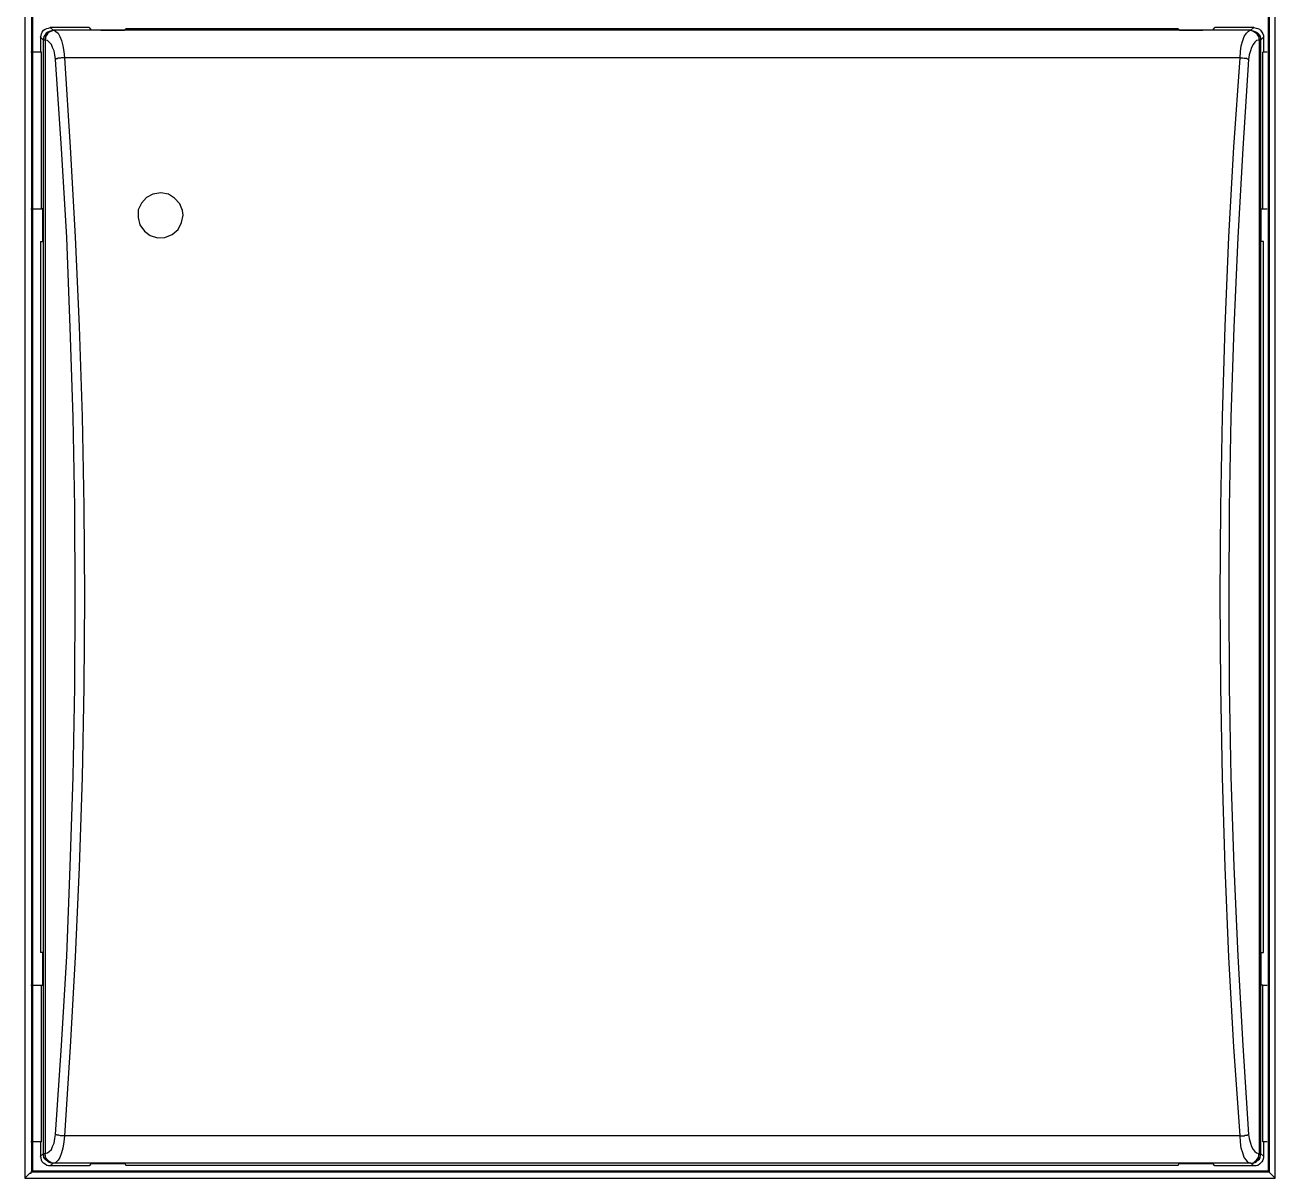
# Model space of a CAD drawing. Header units: centimetres. Extents: x -9.3 to 8.8, y -8.1 to 9.2.
# Drawn here: x -2.491 to 1.376, y -0.455 to 3.113 of the extents above; entities that cross this region are included whole.
import ezdxf

# ---------------------------------------------------------------- set-up
doc = ezdxf.new("R2010")
doc.units = ezdxf.units.CM
doc.header["$MEASUREMENT"] = 0
doc.layers.add('Camada 1', color=7, linetype='Continuous')

msp = doc.modelspace()

# ---------------------------------------------------------------- linework, layer by layer
at = {"layer": 'Camada 1', "color": 250, "lineweight": 25}
for points in [[(-2.49061, 6.68867), (-2.49061, 6.68867), (-2.49061, -0.45508), (-2.49061, -0.45508)], [(-2.46944, -0.43744), (-2.46944, -0.43744), (-2.46944, 6.67103), (-2.46944, 6.67103)], [(-2.46591, -0.43392), (-2.46591, -0.43392), (-2.46591, 6.6675), (-2.46591, 6.6675)], [(1.35467, 6.6675), (1.35467, 6.6675), (1.35467, -0.43392), (1.35467, -0.43392)], [(1.3582, 6.67103), (1.3582, 6.67103), (1.3582, -0.43744), (1.3582, -0.43744)], [(1.37585, -0.45508), (1.37585, -0.45508), (1.37585, 6.68867), (1.37585, 6.68867)], [(-2.41264, 3.10579), (-2.41264, 3.10579), (-2.40382, 3.09697), (-2.40382, 3.09697)], [(-2.29261, 3.10579), (-2.29261, 3.10579), (-2.41264, 3.10579), (-2.41264, 3.10579)], [(-2.40382, 3.09697), (-2.40382, 3.09697), (-2.40206, 3.09697), (-2.40206, 3.09697)], [(-2.40206, 3.09697), (-2.40206, 3.09697), (-2.40029, 3.09697), (-2.40029, 3.09697)], [(1.29962, 3.09697), (1.29962, 3.09697), (-2.40029, 3.09697), (-2.40029, 3.09697)], [(-2.29261, 3.10579), (-2.29261, 3.10579), (-2.28555, 3.09697), (-2.28555, 3.09697)], [(-2.25553, 3.09697), (-2.25553, 3.09697), (-2.28555, 3.09697), (-2.28555, 3.09697)], [(-2.25553, 3.09697), (-2.25553, 3.09697), (-2.18317, 3.09697), (-2.18317, 3.09697)], [(-2.18317, 3.09697), (-2.18317, 3.09697), (-2.17785, 3.10226), (-2.17785, 3.10226)], [(-2.17785, 3.10226), (-2.17785, 3.10226), (1.07543, 3.10226), (1.07543, 3.10226)], [(1.07543, 3.10226), (1.07543, 3.10226), (1.08073, 3.09697), (1.08073, 3.09697)], [(1.08073, 3.09697), (1.08073, 3.09697), (1.15312, 3.09697), (1.15312, 3.09697)], [(1.18314, 3.09697), (1.18314, 3.09697), (1.15312, 3.09697), (1.15312, 3.09697)], [(1.18314, 3.09697), (1.18314, 3.09697), (1.19019, 3.10579), (1.19019, 3.10579)], [(1.31021, 3.10579), (1.31021, 3.10579), (1.19019, 3.10579), (1.19019, 3.10579)], [(1.29962, 3.09697), (1.29962, 3.09697), (1.29962, 3.09697), (1.29962, 3.09697)], [(1.29962, 3.09697), (1.29962, 3.09697), (1.30139, 3.09697), (1.30139, 3.09697)], [(1.30139, 3.09697), (1.30139, 3.09697), (1.31021, 3.10579), (1.31021, 3.10579)], [(-2.43382, 3.06694), (-2.43382, 3.06694), (-2.44265, 3.07576), (-2.44265, 3.07576)], [(-2.44265, 3.07576), (-2.44265, 3.07576), (-2.44265, 3.02987), (-2.44265, 3.02987)], [(-2.42854, 3.06694), (-2.42854, 3.06694), (-2.43382, 3.06694), (-2.43382, 3.06694)], [(-2.43382, -0.37878), (-2.43382, -0.37878), (-2.43382, 3.06694), (-2.43382, 3.06694)], [(-2.42854, 3.06694), (-2.42854, 3.06694), (-2.42854, 3.06694), (-2.42854, 3.06694)], [(-2.42854, 3.06694), (-2.42854, 3.06694), (-2.42854, -0.37878), (-2.42854, -0.37878)], [(1.32788, 3.06694), (1.32788, 3.06694), (1.32608, 3.06694), (1.32608, 3.06694)], [(1.32788, -0.37878), (1.32788, -0.37878), (1.32788, 3.06694), (1.32788, 3.06694)], [(1.33141, 3.06694), (1.33141, 3.06694), (1.32788, 3.06694), (1.32788, 3.06694)], [(1.34023, 3.07576), (1.34023, 3.07576), (1.33141, 3.06694), (1.33141, 3.06694)], [(1.33141, 3.06694), (1.33141, 3.06694), (1.33141, -0.37878), (1.33141, -0.37878)], [(1.34023, 3.07576), (1.34023, 3.07576), (1.34023, 3.02987), (1.34023, 3.02987)], [(-2.43912, 3.02987), (-2.43912, 3.02987), (-2.47297, 3.02987), (-2.47297, 3.02987)], [(-2.43912, 2.54445), (-2.43912, 2.54445), (-2.43912, 3.02987), (-2.43912, 3.02987)], [(1.33847, 2.54445), (1.33847, 2.54445), (1.33847, 3.02987), (1.33847, 3.02987)], [(1.35113, 3.02987), (1.35113, 3.02987), (1.33847, 3.02987), (1.33847, 3.02987)], [(1.26784, 3.01223), (1.26784, 3.01223), (-2.3685, 3.01223), (-2.3685, 3.01223)], [(-2.47297, 2.54445), (-2.47297, 2.54445), (-2.43912, 2.54445), (-2.43912, 2.54445)], [(-2.43559, 2.54445), (-2.43559, 2.54445), (-2.43912, 2.54445), (-2.43912, 2.54445)], [(-2.43559, 2.44383), (-2.43559, 2.44383), (-2.43559, 2.54445), (-2.43559, 2.54445)], [(1.33317, 2.54445), (1.33317, 2.54445), (1.33847, 2.54445), (1.33847, 2.54445)], [(1.33317, 2.44383), (1.33317, 2.44383), (1.33317, 2.54445), (1.33317, 2.54445)], [(1.33847, 2.54445), (1.33847, 2.54445), (1.35113, 2.54445), (1.35113, 2.54445)], [(-2.44265, 2.44383), (-2.44265, 2.44383), (-2.44265, 0.24257), (-2.44265, 0.24257)], [(-2.44265, 2.44383), (-2.44265, 2.44383), (-2.43559, 2.44383), (-2.43559, 2.44383)], [(1.34023, 2.44383), (1.34023, 2.44383), (1.33317, 2.44383), (1.33317, 2.44383)], [(1.34023, 0.24257), (1.34023, 0.24257), (1.34023, 2.44383), (1.34023, 2.44383)], [(-2.43559, 0.24257), (-2.43559, 0.24257), (-2.44265, 0.24257), (-2.44265, 0.24257)], [(-2.43559, 0.14199), (-2.43559, 0.14199), (-2.43559, 0.24257), (-2.43559, 0.24257)], [(1.33317, 0.24257), (1.33317, 0.24257), (1.34023, 0.24257), (1.34023, 0.24257)], [(1.33317, 0.14199), (1.33317, 0.14199), (1.33317, 0.24257), (1.33317, 0.24257)], [(-2.47297, 0.14199), (-2.47297, 0.14199), (-2.43912, 0.14199), (-2.43912, 0.14199)], [(-2.43912, -0.34346), (-2.43912, -0.34346), (-2.43912, 0.14199), (-2.43912, 0.14199)], [(-2.43912, 0.14199), (-2.43912, 0.14199), (-2.43559, 0.14199), (-2.43559, 0.14199)], [(1.33847, 0.14199), (1.33847, 0.14199), (1.33317, 0.14199), (1.33317, 0.14199)], [(1.33847, -0.34346), (1.33847, -0.34346), (1.33847, 0.14199), (1.33847, 0.14199)], [(1.33847, 0.14199), (1.33847, 0.14199), (1.35113, 0.14199), (1.35113, 0.14199)], [(-2.43912, -0.34346), (-2.43912, -0.34346), (-2.47297, -0.34346), (-2.47297, -0.34346)], [(-2.44265, -0.34346), (-2.44265, -0.34346), (-2.44265, -0.3876), (-2.44265, -0.3876)], [(1.26784, -0.32406), (1.26784, -0.32406), (-2.3685, -0.32406), (-2.3685, -0.32406)], [(1.35113, -0.34346), (1.35113, -0.34346), (1.33847, -0.34346), (1.33847, -0.34346)], [(1.34023, -0.34346), (1.34023, -0.34346), (1.34023, -0.3876), (1.34023, -0.3876)], [(-2.44265, -0.3876), (-2.44265, -0.3876), (-2.43382, -0.37878), (-2.43382, -0.37878)], [(-2.43382, -0.37878), (-2.43382, -0.37878), (-2.42854, -0.37878), (-2.42854, -0.37878)], [(-2.42854, -0.37878), (-2.42854, -0.37878), (-2.42854, -0.37878), (-2.42854, -0.37878)], [(1.32608, -0.37878), (1.32608, -0.37878), (1.32788, -0.37878), (1.32788, -0.37878)], [(1.32788, -0.37878), (1.32788, -0.37878), (1.33141, -0.37878), (1.33141, -0.37878)], [(1.33141, -0.37878), (1.33141, -0.37878), (1.34023, -0.3876), (1.34023, -0.3876)], [(-2.40382, -0.40876), (-2.40382, -0.40876), (-2.41264, -0.41758), (-2.41264, -0.41758)], [(-2.29261, -0.41758), (-2.29261, -0.41758), (-2.41264, -0.41758), (-2.41264, -0.41758)], [(-2.40206, -0.40876), (-2.40206, -0.40876), (-2.40382, -0.40876), (-2.40382, -0.40876)], [(-2.40029, -0.40876), (-2.40029, -0.40876), (-2.40206, -0.40876), (-2.40206, -0.40876)], [(1.29962, -0.40876), (1.29962, -0.40876), (-2.40029, -0.40876), (-2.40029, -0.40876)], [(-2.28555, -0.41053), (-2.28555, -0.41053), (-2.29261, -0.41758), (-2.29261, -0.41758)], [(-2.28555, -0.41053), (-2.28555, -0.41053), (-2.25553, -0.41053), (-2.25553, -0.41053)], [(-2.25553, -0.41053), (-2.25553, -0.41053), (-2.18317, -0.41053), (-2.18317, -0.41053)], [(-2.18317, -0.41053), (-2.18317, -0.41053), (-2.17785, -0.41585), (-2.17785, -0.41585)], [(1.07543, -0.41585), (1.07543, -0.41585), (-2.17785, -0.41585), (-2.17785, -0.41585)], [(1.07543, -0.41585), (1.07543, -0.41585), (1.08073, -0.41053), (1.08073, -0.41053)], [(1.08073, -0.41053), (1.08073, -0.41053), (1.15312, -0.41053), (1.15312, -0.41053)], [(1.15312, -0.41053), (1.15312, -0.41053), (1.18314, -0.41053), (1.18314, -0.41053)], [(1.19019, -0.41758), (1.19019, -0.41758), (1.18314, -0.41053), (1.18314, -0.41053)], [(1.31021, -0.41758), (1.31021, -0.41758), (1.19019, -0.41758), (1.19019, -0.41758)], [(1.29962, -0.40876), (1.29962, -0.40876), (1.29962, -0.40876), (1.29962, -0.40876)], [(1.30139, -0.40876), (1.30139, -0.40876), (1.29962, -0.40876), (1.29962, -0.40876)], [(1.31021, -0.41758), (1.31021, -0.41758), (1.30139, -0.40876), (1.30139, -0.40876)], [(-2.49061, -0.45508), (-2.49061, -0.45508), (1.37585, -0.45508), (1.37585, -0.45508)], [(-2.46591, -0.43392), (-2.46591, -0.43392), (-2.46944, -0.43744), (-2.46944, -0.43744)], [(1.3582, -0.43744), (1.3582, -0.43744), (-2.46944, -0.43744), (-2.46944, -0.43744)], [(1.35467, -0.43392), (1.35467, -0.43392), (-2.46591, -0.43392), (-2.46591, -0.43392)], [(1.35467, -0.43392), (1.35467, -0.43392), (1.3582, -0.43744), (1.3582, -0.43744)]]:
    msp.add_open_spline(points, degree=3, dxfattribs=at)
for points, knots in [([(-2.44265, 3.07576), (-2.44265, 3.07576), (-2.44089, 3.08106), (-2.44089, 3.08106), (-2.44089, 3.08106), (-2.43912, 3.08638), (-2.43912, 3.08638), (-2.43912, 3.08638), (-2.43736, 3.09167), (-2.43736, 3.09167), (-2.43736, 3.09167), (-2.43382, 3.09697), (-2.43382, 3.09697), (-2.43382, 3.09697), (-2.42854, 3.10049), (-2.42854, 3.10049), (-2.42854, 3.10049), (-2.42323, 3.10226), (-2.42323, 3.10226), (-2.42323, 3.10226), (-2.41793, 3.10402), (-2.41793, 3.10402), (-2.41793, 3.10402), (-2.41264, 3.10579), (-2.41264, 3.10579)], [0, 0, 0, 0, 0.125, 0.125, 0.125, 0.25, 0.25, 0.25, 0.375, 0.375, 0.375, 0.5, 0.5, 0.5, 0.625, 0.625, 0.625, 0.75, 0.75, 0.75, 0.875, 0.875, 0.875, 1, 1, 1, 1]), ([(-2.40382, 3.09697), (-2.40382, 3.09697), (-2.40911, 3.0952), (-2.40911, 3.0952), (-2.40911, 3.0952), (-2.41618, 3.09344), (-2.41618, 3.09344), (-2.41618, 3.09344), (-2.4197, 3.09167), (-2.4197, 3.09167), (-2.4197, 3.09167), (-2.425, 3.08815), (-2.425, 3.08815), (-2.425, 3.08815), (-2.42854, 3.08286), (-2.42854, 3.08286), (-2.42854, 3.08286), (-2.43205, 3.07753), (-2.43205, 3.07753), (-2.43205, 3.07753), (-2.43382, 3.07224), (-2.43382, 3.07224), (-2.43382, 3.07224), (-2.43382, 3.06694), (-2.43382, 3.06694)], [0, 0, 0, 0, 0.125, 0.125, 0.125, 0.25, 0.25, 0.25, 0.375, 0.375, 0.375, 0.5, 0.5, 0.5, 0.625, 0.625, 0.625, 0.75, 0.75, 0.75, 0.875, 0.875, 0.875, 1, 1, 1, 1]), ([(-2.40029, 3.09697), (-2.40029, 3.09697), (-2.40558, 3.0952), (-2.40558, 3.0952), (-2.40558, 3.0952), (-2.41087, 3.09344), (-2.41087, 3.09344), (-2.41087, 3.09344), (-2.41618, 3.09167), (-2.41618, 3.09167), (-2.41618, 3.09167), (-2.4197, 3.08815), (-2.4197, 3.08815), (-2.4197, 3.08815), (-2.42323, 3.08286), (-2.42323, 3.08286), (-2.42323, 3.08286), (-2.42676, 3.07753), (-2.42676, 3.07753), (-2.42676, 3.07753), (-2.42676, 3.07224), (-2.42676, 3.07224), (-2.42676, 3.07224), (-2.42854, 3.06694), (-2.42854, 3.06694)], [0, 0, 0, 0, 0.125, 0.125, 0.125, 0.25, 0.25, 0.25, 0.375, 0.375, 0.375, 0.5, 0.5, 0.5, 0.625, 0.625, 0.625, 0.75, 0.75, 0.75, 0.875, 0.875, 0.875, 1, 1, 1, 1]), ([(-2.40206, 3.09697), (-2.40206, 3.09697), (-2.40735, 3.0952), (-2.40735, 3.0952), (-2.40735, 3.0952), (-2.41264, 3.09344), (-2.41264, 3.09344), (-2.41264, 3.09344), (-2.41793, 3.09167), (-2.41793, 3.09167), (-2.41793, 3.09167), (-2.42146, 3.08815), (-2.42146, 3.08815), (-2.42146, 3.08815), (-2.425, 3.08286), (-2.425, 3.08286), (-2.425, 3.08286), (-2.42676, 3.07753), (-2.42676, 3.07753), (-2.42676, 3.07753), (-2.42854, 3.07224), (-2.42854, 3.07224), (-2.42854, 3.07224), (-2.42854, 3.06694), (-2.42854, 3.06694)], [0, 0, 0, 0, 0.125, 0.125, 0.125, 0.25, 0.25, 0.25, 0.375, 0.375, 0.375, 0.5, 0.5, 0.5, 0.625, 0.625, 0.625, 0.75, 0.75, 0.75, 0.875, 0.875, 0.875, 1, 1, 1, 1]), ([(-2.40029, 3.09697), (-2.40029, 3.09697), (-2.39499, 3.09344), (-2.39499, 3.09344), (-2.39499, 3.09344), (-2.38793, 3.08815), (-2.38793, 3.08815), (-2.38793, 3.08815), (-2.38264, 3.07753), (-2.38264, 3.07753), (-2.38264, 3.07753), (-2.37733, 3.06518), (-2.37733, 3.06518), (-2.37733, 3.06518), (-2.3738, 3.04931), (-2.3738, 3.04931), (-2.3738, 3.04931), (-2.37028, 3.03163), (-2.37028, 3.03163), (-2.37028, 3.03163), (-2.3685, 3.01223), (-2.3685, 3.01223)], [0, 0, 0, 0, 0.1428571, 0.1428571, 0.1428571, 0.2857143, 0.2857143, 0.2857143, 0.4285714, 0.4285714, 0.4285714, 0.5714286, 0.5714286, 0.5714286, 0.7142857, 0.7142857, 0.7142857, 0.8571429, 0.8571429, 0.8571429, 1, 1, 1, 1]), ([(1.26784, 3.01223), (1.26784, 3.01223), (1.2696, 3.03163), (1.2696, 3.03163), (1.2696, 3.03163), (1.27137, 3.04931), (1.27137, 3.04931), (1.27137, 3.04931), (1.27666, 3.06518), (1.27666, 3.06518), (1.27666, 3.06518), (1.28019, 3.07753), (1.28019, 3.07753), (1.28019, 3.07753), (1.28728, 3.08815), (1.28728, 3.08815), (1.28728, 3.08815), (1.29257, 3.09344), (1.29257, 3.09344), (1.29257, 3.09344), (1.29962, 3.09697), (1.29962, 3.09697)], [0, 0, 0, 0, 0.1428571, 0.1428571, 0.1428571, 0.2857143, 0.2857143, 0.2857143, 0.4285714, 0.4285714, 0.4285714, 0.5714286, 0.5714286, 0.5714286, 0.7142857, 0.7142857, 0.7142857, 0.8571429, 0.8571429, 0.8571429, 1, 1, 1, 1]), ([(1.29962, 3.09697), (1.29962, 3.09697), (1.30492, 3.0952), (1.30492, 3.0952), (1.30492, 3.0952), (1.31021, 3.09344), (1.31021, 3.09344), (1.31021, 3.09344), (1.31374, 3.09167), (1.31374, 3.09167), (1.31374, 3.09167), (1.31903, 3.08815), (1.31903, 3.08815), (1.31903, 3.08815), (1.32083, 3.08286), (1.32083, 3.08286), (1.32083, 3.08286), (1.32435, 3.07753), (1.32435, 3.07753), (1.32435, 3.07753), (1.32608, 3.07224), (1.32608, 3.07224), (1.32608, 3.07224), (1.32608, 3.06694), (1.32608, 3.06694)], [0, 0, 0, 0, 0.125, 0.125, 0.125, 0.25, 0.25, 0.25, 0.375, 0.375, 0.375, 0.5, 0.5, 0.5, 0.625, 0.625, 0.625, 0.75, 0.75, 0.75, 0.875, 0.875, 0.875, 1, 1, 1, 1]), ([(1.29962, 3.09697), (1.29962, 3.09697), (1.30492, 3.0952), (1.30492, 3.0952), (1.30492, 3.0952), (1.31021, 3.09344), (1.31021, 3.09344), (1.31021, 3.09344), (1.31553, 3.09167), (1.31553, 3.09167), (1.31553, 3.09167), (1.31903, 3.08815), (1.31903, 3.08815), (1.31903, 3.08815), (1.32259, 3.08286), (1.32259, 3.08286), (1.32259, 3.08286), (1.32608, 3.07753), (1.32608, 3.07753), (1.32608, 3.07753), (1.32608, 3.07224), (1.32608, 3.07224), (1.32608, 3.07224), (1.32788, 3.06694), (1.32788, 3.06694)], [0, 0, 0, 0, 0.125, 0.125, 0.125, 0.25, 0.25, 0.25, 0.375, 0.375, 0.375, 0.5, 0.5, 0.5, 0.625, 0.625, 0.625, 0.75, 0.75, 0.75, 0.875, 0.875, 0.875, 1, 1, 1, 1]), ([(1.30139, 3.09697), (1.30139, 3.09697), (1.30844, 3.0952), (1.30844, 3.0952), (1.30844, 3.0952), (1.31374, 3.09344), (1.31374, 3.09344), (1.31374, 3.09344), (1.31903, 3.09167), (1.31903, 3.09167), (1.31903, 3.09167), (1.32259, 3.08815), (1.32259, 3.08815), (1.32259, 3.08815), (1.32788, 3.08286), (1.32788, 3.08286), (1.32788, 3.08286), (1.32965, 3.07753), (1.32965, 3.07753), (1.32965, 3.07753), (1.33141, 3.07224), (1.33141, 3.07224), (1.33141, 3.07224), (1.33141, 3.06694), (1.33141, 3.06694)], [0, 0, 0, 0, 0.125, 0.125, 0.125, 0.25, 0.25, 0.25, 0.375, 0.375, 0.375, 0.5, 0.5, 0.5, 0.625, 0.625, 0.625, 0.75, 0.75, 0.75, 0.875, 0.875, 0.875, 1, 1, 1, 1]), ([(1.31021, 3.10579), (1.31021, 3.10579), (1.31726, 3.10402), (1.31726, 3.10402), (1.31726, 3.10402), (1.32259, 3.10226), (1.32259, 3.10226), (1.32259, 3.10226), (1.32788, 3.10049), (1.32788, 3.10049), (1.32788, 3.10049), (1.33141, 3.09697), (1.33141, 3.09697), (1.33141, 3.09697), (1.33494, 3.09167), (1.33494, 3.09167), (1.33494, 3.09167), (1.33847, 3.08638), (1.33847, 3.08638), (1.33847, 3.08638), (1.34023, 3.08106), (1.34023, 3.08106), (1.34023, 3.08106), (1.34023, 3.07576), (1.34023, 3.07576)], [0, 0, 0, 0, 0.125, 0.125, 0.125, 0.25, 0.25, 0.25, 0.375, 0.375, 0.375, 0.5, 0.5, 0.5, 0.625, 0.625, 0.625, 0.75, 0.75, 0.75, 0.875, 0.875, 0.875, 1, 1, 1, 1]), ([(-2.39675, 3.00694), (-2.39675, 3.00694), (-2.39853, 3.02105), (-2.39853, 3.02105), (-2.39853, 3.02105), (-2.40029, 3.0334), (-2.40029, 3.0334), (-2.40029, 3.0334), (-2.40558, 3.04401), (-2.40558, 3.04401), (-2.40558, 3.04401), (-2.40911, 3.05283), (-2.40911, 3.05283), (-2.40911, 3.05283), (-2.41618, 3.05989), (-2.41618, 3.05989), (-2.41618, 3.05989), (-2.42146, 3.06518), (-2.42146, 3.06518), (-2.42146, 3.06518), (-2.42854, 3.06694), (-2.42854, 3.06694)], [0, 0, 0, 0, 0.1428571, 0.1428571, 0.1428571, 0.2857143, 0.2857143, 0.2857143, 0.4285714, 0.4285714, 0.4285714, 0.5714286, 0.5714286, 0.5714286, 0.7142857, 0.7142857, 0.7142857, 0.8571429, 0.8571429, 0.8571429, 1, 1, 1, 1]), ([(1.32608, 3.06694), (1.32608, 3.06694), (1.31903, 3.06518), (1.31903, 3.06518), (1.31903, 3.06518), (1.31374, 3.05989), (1.31374, 3.05989), (1.31374, 3.05989), (1.30844, 3.05283), (1.30844, 3.05283), (1.30844, 3.05283), (1.30315, 3.04401), (1.30315, 3.04401), (1.30315, 3.04401), (1.29962, 3.0334), (1.29962, 3.0334), (1.29962, 3.0334), (1.2961, 3.02105), (1.2961, 3.02105), (1.2961, 3.02105), (1.29433, 3.00694), (1.29433, 3.00694)], [0, 0, 0, 0, 0.1428571, 0.1428571, 0.1428571, 0.2857143, 0.2857143, 0.2857143, 0.4285714, 0.4285714, 0.4285714, 0.5714286, 0.5714286, 0.5714286, 0.7142857, 0.7142857, 0.7142857, 0.8571429, 0.8571429, 0.8571429, 1, 1, 1, 1]), ([(-2.3685, 3.01223), (-2.3685, 3.01223), (-2.37733, 3.01223), (-2.37733, 3.01223), (-2.37733, 3.01223), (-2.38086, 3.01047), (-2.38086, 3.01047), (-2.38086, 3.01047), (-2.38793, 3.01047), (-2.38793, 3.01047), (-2.38793, 3.01047), (-2.39146, 3.0087), (-2.39146, 3.0087), (-2.39146, 3.0087), (-2.39499, 3.0087), (-2.39499, 3.0087), (-2.39499, 3.0087), (-2.39675, 3.00694), (-2.39675, 3.00694)], [0, 0, 0, 0, 0.1666667, 0.1666667, 0.1666667, 0.3333333, 0.3333333, 0.3333333, 0.5, 0.5, 0.5, 0.6666667, 0.6666667, 0.6666667, 0.8333333, 0.8333333, 0.8333333, 1, 1, 1, 1]), ([(-2.39675, -0.32053), (-2.39675, -0.32053), (-2.37733, -0.04515), (-2.37733, -0.04515), (-2.37733, -0.04515), (-2.36144, 0.23199), (-2.36144, 0.23199), (-2.36144, 0.23199), (-2.35085, 0.50913), (-2.35085, 0.50913), (-2.35085, 0.50913), (-2.34203, 0.78627), (-2.34203, 0.78627), (-2.34203, 0.78627), (-2.33674, 1.06518), (-2.33674, 1.06518), (-2.33674, 1.06518), (-2.33497, 1.34408), (-2.33497, 1.34408), (-2.33497, 1.34408), (-2.33674, 1.62123), (-2.33674, 1.62123), (-2.33674, 1.62123), (-2.34203, 1.90013), (-2.34203, 1.90013), (-2.34203, 1.90013), (-2.35085, 2.17727), (-2.35085, 2.17727), (-2.35085, 2.17727), (-2.36144, 2.45618), (-2.36144, 2.45618), (-2.36144, 2.45618), (-2.37733, 2.73156), (-2.37733, 2.73156), (-2.37733, 2.73156), (-2.39675, 3.00694), (-2.39675, 3.00694)], [0, 0, 0, 0, 0.0833333, 0.0833333, 0.0833333, 0.1666667, 0.1666667, 0.1666667, 0.25, 0.25, 0.25, 0.3333333, 0.3333333, 0.3333333, 0.4166667, 0.4166667, 0.4166667, 0.5, 0.5, 0.5, 0.5833333, 0.5833333, 0.5833333, 0.6666667, 0.6666667, 0.6666667, 0.75, 0.75, 0.75, 0.8333333, 0.8333333, 0.8333333, 0.9166667, 0.9166667, 0.9166667, 1, 1, 1, 1]), ([(-2.3685, 3.01223), (-2.3685, 3.01223), (-2.35085, 2.73509), (-2.35085, 2.73509), (-2.35085, 2.73509), (-2.33497, 2.45794), (-2.33497, 2.45794), (-2.33497, 2.45794), (-2.32259, 2.1808), (-2.32259, 2.1808), (-2.32259, 2.1808), (-2.31377, 1.9019), (-2.31377, 1.9019), (-2.31377, 1.9019), (-2.30848, 1.62299), (-2.30848, 1.62299), (-2.30848, 1.62299), (-2.30672, 1.34408), (-2.30672, 1.34408), (-2.30672, 1.34408), (-2.30848, 1.06518), (-2.30848, 1.06518), (-2.30848, 1.06518), (-2.31377, 0.78451), (-2.31377, 0.78451), (-2.31377, 0.78451), (-2.32259, 0.50737), (-2.32259, 0.50737), (-2.32259, 0.50737), (-2.33497, 0.22846), (-2.33497, 0.22846), (-2.33497, 0.22846), (-2.35085, -0.04868), (-2.35085, -0.04868), (-2.35085, -0.04868), (-2.3685, -0.32406), (-2.3685, -0.32406)], [0, 0, 0, 0, 0.0833333, 0.0833333, 0.0833333, 0.1666667, 0.1666667, 0.1666667, 0.25, 0.25, 0.25, 0.3333333, 0.3333333, 0.3333333, 0.4166667, 0.4166667, 0.4166667, 0.5, 0.5, 0.5, 0.5833333, 0.5833333, 0.5833333, 0.6666667, 0.6666667, 0.6666667, 0.75, 0.75, 0.75, 0.8333333, 0.8333333, 0.8333333, 0.9166667, 0.9166667, 0.9166667, 1, 1, 1, 1]), ([(1.26784, -0.32406), (1.26784, -0.32406), (1.24844, -0.04868), (1.24844, -0.04868), (1.24844, -0.04868), (1.23256, 0.22846), (1.23256, 0.22846), (1.23256, 0.22846), (1.22194, 0.50737), (1.22194, 0.50737), (1.22194, 0.50737), (1.21312, 0.78451), (1.21312, 0.78451), (1.21312, 0.78451), (1.20783, 1.06518), (1.20783, 1.06518), (1.20783, 1.06518), (1.20607, 1.34408), (1.20607, 1.34408), (1.20607, 1.34408), (1.20783, 1.62299), (1.20783, 1.62299), (1.20783, 1.62299), (1.21312, 1.9019), (1.21312, 1.9019), (1.21312, 1.9019), (1.22194, 2.1808), (1.22194, 2.1808), (1.22194, 2.1808), (1.23256, 2.45794), (1.23256, 2.45794), (1.23256, 2.45794), (1.24844, 2.73509), (1.24844, 2.73509), (1.24844, 2.73509), (1.26784, 3.01223), (1.26784, 3.01223)], [0, 0, 0, 0, 0.0833333, 0.0833333, 0.0833333, 0.1666667, 0.1666667, 0.1666667, 0.25, 0.25, 0.25, 0.3333333, 0.3333333, 0.3333333, 0.4166667, 0.4166667, 0.4166667, 0.5, 0.5, 0.5, 0.5833333, 0.5833333, 0.5833333, 0.6666667, 0.6666667, 0.6666667, 0.75, 0.75, 0.75, 0.8333333, 0.8333333, 0.8333333, 0.9166667, 0.9166667, 0.9166667, 1, 1, 1, 1]), ([(1.29433, 3.00694), (1.29433, 3.00694), (1.27666, 2.73156), (1.27666, 2.73156), (1.27666, 2.73156), (1.26078, 2.45618), (1.26078, 2.45618), (1.26078, 2.45618), (1.24844, 2.17727), (1.24844, 2.17727), (1.24844, 2.17727), (1.23962, 1.90013), (1.23962, 1.90013), (1.23962, 1.90013), (1.23429, 1.62123), (1.23429, 1.62123), (1.23429, 1.62123), (1.23256, 1.34408), (1.23256, 1.34408), (1.23256, 1.34408), (1.23429, 1.06518), (1.23429, 1.06518), (1.23429, 1.06518), (1.23962, 0.78627), (1.23962, 0.78627), (1.23962, 0.78627), (1.24844, 0.50913), (1.24844, 0.50913), (1.24844, 0.50913), (1.26078, 0.23199), (1.26078, 0.23199), (1.26078, 0.23199), (1.27666, -0.04515), (1.27666, -0.04515), (1.27666, -0.04515), (1.29433, -0.32053), (1.29433, -0.32053)], [0, 0, 0, 0, 0.0833333, 0.0833333, 0.0833333, 0.1666667, 0.1666667, 0.1666667, 0.25, 0.25, 0.25, 0.3333333, 0.3333333, 0.3333333, 0.4166667, 0.4166667, 0.4166667, 0.5, 0.5, 0.5, 0.5833333, 0.5833333, 0.5833333, 0.6666667, 0.6666667, 0.6666667, 0.75, 0.75, 0.75, 0.8333333, 0.8333333, 0.8333333, 0.9166667, 0.9166667, 0.9166667, 1, 1, 1, 1]), ([(1.26784, 3.01223), (1.26784, 3.01223), (1.27666, 3.01223), (1.27666, 3.01223), (1.27666, 3.01223), (1.28019, 3.01047), (1.28019, 3.01047), (1.28019, 3.01047), (1.28728, 3.01047), (1.28728, 3.01047), (1.28728, 3.01047), (1.29081, 3.0087), (1.29081, 3.0087), (1.29081, 3.0087), (1.29257, 3.0087), (1.29257, 3.0087), (1.29257, 3.0087), (1.29433, 3.00694), (1.29433, 3.00694)], [0, 0, 0, 0, 0.1666667, 0.1666667, 0.1666667, 0.3333333, 0.3333333, 0.3333333, 0.5, 0.5, 0.5, 0.6666667, 0.6666667, 0.6666667, 0.8333333, 0.8333333, 0.8333333, 1, 1, 1, 1]), ([(-2.00135, 2.52501), (-2.00135, 2.52501), (-2.00664, 2.50208), (-2.00664, 2.50208), (-2.00664, 2.50208), (-2.01723, 2.48091), (-2.01723, 2.48091), (-2.01723, 2.48091), (-2.0349, 2.465), (-2.0349, 2.465), (-2.0349, 2.465), (-2.05783, 2.45618), (-2.05783, 2.45618), (-2.05783, 2.45618), (-2.08076, 2.45442), (-2.08076, 2.45442), (-2.08076, 2.45442), (-2.10373, 2.46147), (-2.10373, 2.46147), (-2.10373, 2.46147), (-2.1214, 2.47558), (-2.1214, 2.47558), (-2.1214, 2.47558), (-2.13551, 2.49502), (-2.13551, 2.49502), (-2.13551, 2.49502), (-2.14081, 2.51795), (-2.14081, 2.51795), (-2.14081, 2.51795), (-2.14081, 2.54092), (-2.14081, 2.54092), (-2.14081, 2.54092), (-2.13022, 2.56208), (-2.13022, 2.56208), (-2.13022, 2.56208), (-2.11431, 2.57976), (-2.11431, 2.57976), (-2.11431, 2.57976), (-2.09491, 2.59034), (-2.09491, 2.59034), (-2.09491, 2.59034), (-2.07018, 2.59387), (-2.07018, 2.59387), (-2.07018, 2.59387), (-2.04725, 2.59034), (-2.04725, 2.59034), (-2.04725, 2.59034), (-2.02781, 2.57799), (-2.02781, 2.57799), (-2.02781, 2.57799), (-2.01194, 2.56032), (-2.01194, 2.56032), (-2.01194, 2.56032), (-2.00308, 2.53915), (-2.00308, 2.53915), (-2.00308, 2.53915), (-2.00135, 2.52501), (-2.00135, 2.52501)], [0, 0, 0, 0, 0.0526316, 0.0526316, 0.0526316, 0.1052632, 0.1052632, 0.1052632, 0.1578947, 0.1578947, 0.1578947, 0.2105263, 0.2105263, 0.2105263, 0.2631579, 0.2631579, 0.2631579, 0.3157895, 0.3157895, 0.3157895, 0.3684211, 0.3684211, 0.3684211, 0.4210526, 0.4210526, 0.4210526, 0.4736842, 0.4736842, 0.4736842, 0.5263158, 0.5263158, 0.5263158, 0.5789474, 0.5789474, 0.5789474, 0.6315789, 0.6315789, 0.6315789, 0.6842105, 0.6842105, 0.6842105, 0.7368421, 0.7368421, 0.7368421, 0.7894737, 0.7894737, 0.7894737, 0.8421053, 0.8421053, 0.8421053, 0.8947368, 0.8947368, 0.8947368, 0.9473684, 0.9473684, 0.9473684, 1, 1, 1, 1]), ([(-2.00135, 2.52501), (-2.00135, 2.52501), (-2.00664, 2.50208), (-2.00664, 2.50208), (-2.00664, 2.50208), (-2.01723, 2.48091), (-2.01723, 2.48091), (-2.01723, 2.48091), (-2.0349, 2.465), (-2.0349, 2.465), (-2.0349, 2.465), (-2.05783, 2.45618), (-2.05783, 2.45618), (-2.05783, 2.45618), (-2.08076, 2.45442), (-2.08076, 2.45442), (-2.08076, 2.45442), (-2.10373, 2.46147), (-2.10373, 2.46147), (-2.10373, 2.46147), (-2.1214, 2.47558), (-2.1214, 2.47558), (-2.1214, 2.47558), (-2.13551, 2.49502), (-2.13551, 2.49502), (-2.13551, 2.49502), (-2.14081, 2.51795), (-2.14081, 2.51795), (-2.14081, 2.51795), (-2.14081, 2.54092), (-2.14081, 2.54092), (-2.14081, 2.54092), (-2.13022, 2.56208), (-2.13022, 2.56208), (-2.13022, 2.56208), (-2.11431, 2.57976), (-2.11431, 2.57976), (-2.11431, 2.57976), (-2.09491, 2.59034), (-2.09491, 2.59034), (-2.09491, 2.59034), (-2.07018, 2.59387), (-2.07018, 2.59387), (-2.07018, 2.59387), (-2.04725, 2.59034), (-2.04725, 2.59034), (-2.04725, 2.59034), (-2.02781, 2.57799), (-2.02781, 2.57799), (-2.02781, 2.57799), (-2.01194, 2.56032), (-2.01194, 2.56032), (-2.01194, 2.56032), (-2.00308, 2.53915), (-2.00308, 2.53915), (-2.00308, 2.53915), (-2.00135, 2.52501), (-2.00135, 2.52501)], [0, 0, 0, 0, 0.0526316, 0.0526316, 0.0526316, 0.1052632, 0.1052632, 0.1052632, 0.1578947, 0.1578947, 0.1578947, 0.2105263, 0.2105263, 0.2105263, 0.2631579, 0.2631579, 0.2631579, 0.3157895, 0.3157895, 0.3157895, 0.3684211, 0.3684211, 0.3684211, 0.4210526, 0.4210526, 0.4210526, 0.4736842, 0.4736842, 0.4736842, 0.5263158, 0.5263158, 0.5263158, 0.5789474, 0.5789474, 0.5789474, 0.6315789, 0.6315789, 0.6315789, 0.6842105, 0.6842105, 0.6842105, 0.7368421, 0.7368421, 0.7368421, 0.7894737, 0.7894737, 0.7894737, 0.8421053, 0.8421053, 0.8421053, 0.8947368, 0.8947368, 0.8947368, 0.9473684, 0.9473684, 0.9473684, 1, 1, 1, 1]), ([(-2.42854, -0.37878), (-2.42854, -0.37878), (-2.42146, -0.37701), (-2.42146, -0.37701), (-2.42146, -0.37701), (-2.41618, -0.37349), (-2.41618, -0.37349), (-2.41618, -0.37349), (-2.40911, -0.36643), (-2.40911, -0.36643), (-2.40911, -0.36643), (-2.40558, -0.35757), (-2.40558, -0.35757), (-2.40558, -0.35757), (-2.40029, -0.34699), (-2.40029, -0.34699), (-2.40029, -0.34699), (-2.39853, -0.33288), (-2.39853, -0.33288), (-2.39853, -0.33288), (-2.39675, -0.32053), (-2.39675, -0.32053)], [0, 0, 0, 0, 0.1428571, 0.1428571, 0.1428571, 0.2857143, 0.2857143, 0.2857143, 0.4285714, 0.4285714, 0.4285714, 0.5714286, 0.5714286, 0.5714286, 0.7142857, 0.7142857, 0.7142857, 0.8571429, 0.8571429, 0.8571429, 1, 1, 1, 1]), ([(-2.3685, -0.32406), (-2.3685, -0.32406), (-2.37028, -0.34346), (-2.37028, -0.34346), (-2.37028, -0.34346), (-2.3738, -0.3629), (-2.3738, -0.3629), (-2.3738, -0.3629), (-2.37733, -0.37701), (-2.37733, -0.37701), (-2.37733, -0.37701), (-2.38264, -0.39112), (-2.38264, -0.39112), (-2.38264, -0.39112), (-2.38793, -0.39994), (-2.38793, -0.39994), (-2.38793, -0.39994), (-2.39499, -0.407), (-2.39499, -0.407), (-2.39499, -0.407), (-2.40029, -0.40876), (-2.40029, -0.40876)], [0, 0, 0, 0, 0.1428571, 0.1428571, 0.1428571, 0.2857143, 0.2857143, 0.2857143, 0.4285714, 0.4285714, 0.4285714, 0.5714286, 0.5714286, 0.5714286, 0.7142857, 0.7142857, 0.7142857, 0.8571429, 0.8571429, 0.8571429, 1, 1, 1, 1]), ([(-2.3685, -0.32406), (-2.3685, -0.32406), (-2.38086, -0.32406), (-2.38086, -0.32406), (-2.38086, -0.32406), (-2.38617, -0.3223), (-2.38617, -0.3223), (-2.38617, -0.3223), (-2.39146, -0.3223), (-2.39146, -0.3223), (-2.39146, -0.3223), (-2.39499, -0.32053), (-2.39499, -0.32053), (-2.39499, -0.32053), (-2.39675, -0.32053), (-2.39675, -0.32053)], [0, 0, 0, 0, 0.2, 0.2, 0.2, 0.4, 0.4, 0.4, 0.6, 0.6, 0.6, 0.8, 0.8, 0.8, 1, 1, 1, 1]), ([(1.26784, -0.32406), (1.26784, -0.32406), (1.28019, -0.32406), (1.28019, -0.32406), (1.28019, -0.32406), (1.28375, -0.3223), (1.28375, -0.3223), (1.28375, -0.3223), (1.29081, -0.3223), (1.29081, -0.3223), (1.29081, -0.3223), (1.29257, -0.32053), (1.29257, -0.32053), (1.29257, -0.32053), (1.29433, -0.32053), (1.29433, -0.32053)], [0, 0, 0, 0, 0.2, 0.2, 0.2, 0.4, 0.4, 0.4, 0.6, 0.6, 0.6, 0.8, 0.8, 0.8, 1, 1, 1, 1]), ([(1.29962, -0.40876), (1.29962, -0.40876), (1.29257, -0.407), (1.29257, -0.407), (1.29257, -0.407), (1.28728, -0.39994), (1.28728, -0.39994), (1.28728, -0.39994), (1.28019, -0.39112), (1.28019, -0.39112), (1.28019, -0.39112), (1.27666, -0.37701), (1.27666, -0.37701), (1.27666, -0.37701), (1.27137, -0.3629), (1.27137, -0.3629), (1.27137, -0.3629), (1.2696, -0.34346), (1.2696, -0.34346), (1.2696, -0.34346), (1.26784, -0.32406), (1.26784, -0.32406)], [0, 0, 0, 0, 0.1428571, 0.1428571, 0.1428571, 0.2857143, 0.2857143, 0.2857143, 0.4285714, 0.4285714, 0.4285714, 0.5714286, 0.5714286, 0.5714286, 0.7142857, 0.7142857, 0.7142857, 0.8571429, 0.8571429, 0.8571429, 1, 1, 1, 1]), ([(1.29433, -0.32053), (1.29433, -0.32053), (1.2961, -0.33288), (1.2961, -0.33288), (1.2961, -0.33288), (1.29962, -0.34699), (1.29962, -0.34699), (1.29962, -0.34699), (1.30315, -0.35757), (1.30315, -0.35757), (1.30315, -0.35757), (1.30844, -0.36643), (1.30844, -0.36643), (1.30844, -0.36643), (1.31374, -0.37349), (1.31374, -0.37349), (1.31374, -0.37349), (1.31903, -0.37701), (1.31903, -0.37701), (1.31903, -0.37701), (1.32608, -0.37878), (1.32608, -0.37878)], [0, 0, 0, 0, 0.1428571, 0.1428571, 0.1428571, 0.2857143, 0.2857143, 0.2857143, 0.4285714, 0.4285714, 0.4285714, 0.5714286, 0.5714286, 0.5714286, 0.7142857, 0.7142857, 0.7142857, 0.8571429, 0.8571429, 0.8571429, 1, 1, 1, 1]), ([(-2.40382, -0.40876), (-2.40382, -0.40876), (-2.40911, -0.40876), (-2.40911, -0.40876), (-2.40911, -0.40876), (-2.41618, -0.407), (-2.41618, -0.407), (-2.41618, -0.407), (-2.4197, -0.40347), (-2.4197, -0.40347), (-2.4197, -0.40347), (-2.425, -0.39994), (-2.425, -0.39994), (-2.425, -0.39994), (-2.42854, -0.39642), (-2.42854, -0.39642), (-2.42854, -0.39642), (-2.43205, -0.39112), (-2.43205, -0.39112), (-2.43205, -0.39112), (-2.43382, -0.38583), (-2.43382, -0.38583), (-2.43382, -0.38583), (-2.43382, -0.37878), (-2.43382, -0.37878)], [0, 0, 0, 0, 0.125, 0.125, 0.125, 0.25, 0.25, 0.25, 0.375, 0.375, 0.375, 0.5, 0.5, 0.5, 0.625, 0.625, 0.625, 0.75, 0.75, 0.75, 0.875, 0.875, 0.875, 1, 1, 1, 1]), ([(-2.40029, -0.40876), (-2.40029, -0.40876), (-2.40558, -0.40876), (-2.40558, -0.40876), (-2.40558, -0.40876), (-2.41087, -0.407), (-2.41087, -0.407), (-2.41087, -0.407), (-2.41618, -0.40347), (-2.41618, -0.40347), (-2.41618, -0.40347), (-2.4197, -0.39994), (-2.4197, -0.39994), (-2.4197, -0.39994), (-2.42323, -0.39642), (-2.42323, -0.39642), (-2.42323, -0.39642), (-2.42676, -0.39112), (-2.42676, -0.39112), (-2.42676, -0.39112), (-2.42676, -0.38583), (-2.42676, -0.38583), (-2.42676, -0.38583), (-2.42854, -0.37878), (-2.42854, -0.37878)], [0, 0, 0, 0, 0.125, 0.125, 0.125, 0.25, 0.25, 0.25, 0.375, 0.375, 0.375, 0.5, 0.5, 0.5, 0.625, 0.625, 0.625, 0.75, 0.75, 0.75, 0.875, 0.875, 0.875, 1, 1, 1, 1]), ([(-2.40206, -0.40876), (-2.40206, -0.40876), (-2.40735, -0.40876), (-2.40735, -0.40876), (-2.40735, -0.40876), (-2.41264, -0.407), (-2.41264, -0.407), (-2.41264, -0.407), (-2.41793, -0.40347), (-2.41793, -0.40347), (-2.41793, -0.40347), (-2.42146, -0.39994), (-2.42146, -0.39994), (-2.42146, -0.39994), (-2.425, -0.39642), (-2.425, -0.39642), (-2.425, -0.39642), (-2.42676, -0.39112), (-2.42676, -0.39112), (-2.42676, -0.39112), (-2.42854, -0.38583), (-2.42854, -0.38583), (-2.42854, -0.38583), (-2.42854, -0.37878), (-2.42854, -0.37878)], [0, 0, 0, 0, 0.125, 0.125, 0.125, 0.25, 0.25, 0.25, 0.375, 0.375, 0.375, 0.5, 0.5, 0.5, 0.625, 0.625, 0.625, 0.75, 0.75, 0.75, 0.875, 0.875, 0.875, 1, 1, 1, 1]), ([(1.29962, -0.40876), (1.29962, -0.40876), (1.30492, -0.40876), (1.30492, -0.40876), (1.30492, -0.40876), (1.31021, -0.407), (1.31021, -0.407), (1.31021, -0.407), (1.31374, -0.40347), (1.31374, -0.40347), (1.31374, -0.40347), (1.31903, -0.39994), (1.31903, -0.39994), (1.31903, -0.39994), (1.32083, -0.39642), (1.32083, -0.39642), (1.32083, -0.39642), (1.32435, -0.39112), (1.32435, -0.39112), (1.32435, -0.39112), (1.32608, -0.38583), (1.32608, -0.38583), (1.32608, -0.38583), (1.32608, -0.37878), (1.32608, -0.37878)], [0, 0, 0, 0, 0.125, 0.125, 0.125, 0.25, 0.25, 0.25, 0.375, 0.375, 0.375, 0.5, 0.5, 0.5, 0.625, 0.625, 0.625, 0.75, 0.75, 0.75, 0.875, 0.875, 0.875, 1, 1, 1, 1]), ([(1.29962, -0.40876), (1.29962, -0.40876), (1.30492, -0.40876), (1.30492, -0.40876), (1.30492, -0.40876), (1.31021, -0.407), (1.31021, -0.407), (1.31021, -0.407), (1.31553, -0.40347), (1.31553, -0.40347), (1.31553, -0.40347), (1.31903, -0.39994), (1.31903, -0.39994), (1.31903, -0.39994), (1.32259, -0.39642), (1.32259, -0.39642), (1.32259, -0.39642), (1.32608, -0.39112), (1.32608, -0.39112), (1.32608, -0.39112), (1.32608, -0.38583), (1.32608, -0.38583), (1.32608, -0.38583), (1.32788, -0.37878), (1.32788, -0.37878)], [0, 0, 0, 0, 0.125, 0.125, 0.125, 0.25, 0.25, 0.25, 0.375, 0.375, 0.375, 0.5, 0.5, 0.5, 0.625, 0.625, 0.625, 0.75, 0.75, 0.75, 0.875, 0.875, 0.875, 1, 1, 1, 1]), ([(1.30139, -0.40876), (1.30139, -0.40876), (1.30844, -0.40876), (1.30844, -0.40876), (1.30844, -0.40876), (1.31374, -0.407), (1.31374, -0.407), (1.31374, -0.407), (1.31903, -0.40347), (1.31903, -0.40347), (1.31903, -0.40347), (1.32259, -0.39994), (1.32259, -0.39994), (1.32259, -0.39994), (1.32788, -0.39642), (1.32788, -0.39642), (1.32788, -0.39642), (1.32965, -0.39112), (1.32965, -0.39112), (1.32965, -0.39112), (1.33141, -0.38583), (1.33141, -0.38583), (1.33141, -0.38583), (1.33141, -0.37878), (1.33141, -0.37878)], [0, 0, 0, 0, 0.125, 0.125, 0.125, 0.25, 0.25, 0.25, 0.375, 0.375, 0.375, 0.5, 0.5, 0.5, 0.625, 0.625, 0.625, 0.75, 0.75, 0.75, 0.875, 0.875, 0.875, 1, 1, 1, 1]), ([(-2.41264, -0.41758), (-2.41264, -0.41758), (-2.41793, -0.41758), (-2.41793, -0.41758), (-2.41793, -0.41758), (-2.42323, -0.41585), (-2.42323, -0.41585), (-2.42323, -0.41585), (-2.42854, -0.41229), (-2.42854, -0.41229), (-2.42854, -0.41229), (-2.43382, -0.40876), (-2.43382, -0.40876), (-2.43382, -0.40876), (-2.43736, -0.40524), (-2.43736, -0.40524), (-2.43736, -0.40524), (-2.43912, -0.39994), (-2.43912, -0.39994), (-2.43912, -0.39994), (-2.44089, -0.39289), (-2.44089, -0.39289), (-2.44089, -0.39289), (-2.44265, -0.3876), (-2.44265, -0.3876)], [0, 0, 0, 0, 0.125, 0.125, 0.125, 0.25, 0.25, 0.25, 0.375, 0.375, 0.375, 0.5, 0.5, 0.5, 0.625, 0.625, 0.625, 0.75, 0.75, 0.75, 0.875, 0.875, 0.875, 1, 1, 1, 1]), ([(1.34023, -0.3876), (1.34023, -0.3876), (1.34023, -0.39289), (1.34023, -0.39289), (1.34023, -0.39289), (1.33847, -0.39994), (1.33847, -0.39994), (1.33847, -0.39994), (1.33494, -0.40524), (1.33494, -0.40524), (1.33494, -0.40524), (1.33141, -0.40876), (1.33141, -0.40876), (1.33141, -0.40876), (1.32788, -0.41229), (1.32788, -0.41229), (1.32788, -0.41229), (1.32259, -0.41585), (1.32259, -0.41585), (1.32259, -0.41585), (1.31726, -0.41758), (1.31726, -0.41758), (1.31726, -0.41758), (1.31021, -0.41758), (1.31021, -0.41758)], [0, 0, 0, 0, 0.125, 0.125, 0.125, 0.25, 0.25, 0.25, 0.375, 0.375, 0.375, 0.5, 0.5, 0.5, 0.625, 0.625, 0.625, 0.75, 0.75, 0.75, 0.875, 0.875, 0.875, 1, 1, 1, 1]), ([(-2.46944, -0.43744), (-2.46944, -0.43744), (-2.47297, -0.43744), (-2.47297, -0.43744), (-2.47297, -0.43744), (-2.47297, -0.44097), (-2.47297, -0.44097), (-2.47297, -0.44097), (-2.4765, -0.44097), (-2.4765, -0.44097), (-2.4765, -0.44097), (-2.48003, -0.4445), (-2.48003, -0.4445), (-2.48003, -0.4445), (-2.48355, -0.44803), (-2.48355, -0.44803), (-2.48355, -0.44803), (-2.48708, -0.45155), (-2.48708, -0.45155), (-2.48708, -0.45155), (-2.49061, -0.45508), (-2.49061, -0.45508)], [0, 0, 0, 0, 0.1428571, 0.1428571, 0.1428571, 0.2857143, 0.2857143, 0.2857143, 0.4285714, 0.4285714, 0.4285714, 0.5714286, 0.5714286, 0.5714286, 0.7142857, 0.7142857, 0.7142857, 0.8571429, 0.8571429, 0.8571429, 1, 1, 1, 1]), ([(1.37585, -0.45508), (1.37585, -0.45508), (1.37231, -0.45155), (1.37231, -0.45155), (1.37231, -0.45155), (1.36878, -0.44803), (1.36878, -0.44803), (1.36878, -0.44803), (1.36525, -0.4445), (1.36525, -0.4445), (1.36525, -0.4445), (1.36174, -0.44097), (1.36174, -0.44097), (1.36174, -0.44097), (1.3582, -0.43744), (1.3582, -0.43744)], [0, 0, 0, 0, 0.2, 0.2, 0.2, 0.4, 0.4, 0.4, 0.6, 0.6, 0.6, 0.8, 0.8, 0.8, 1, 1, 1, 1])]:
    msp.add_open_spline(points, degree=3, knots=knots, dxfattribs=at)

doc.saveas('drawing.dxf')
